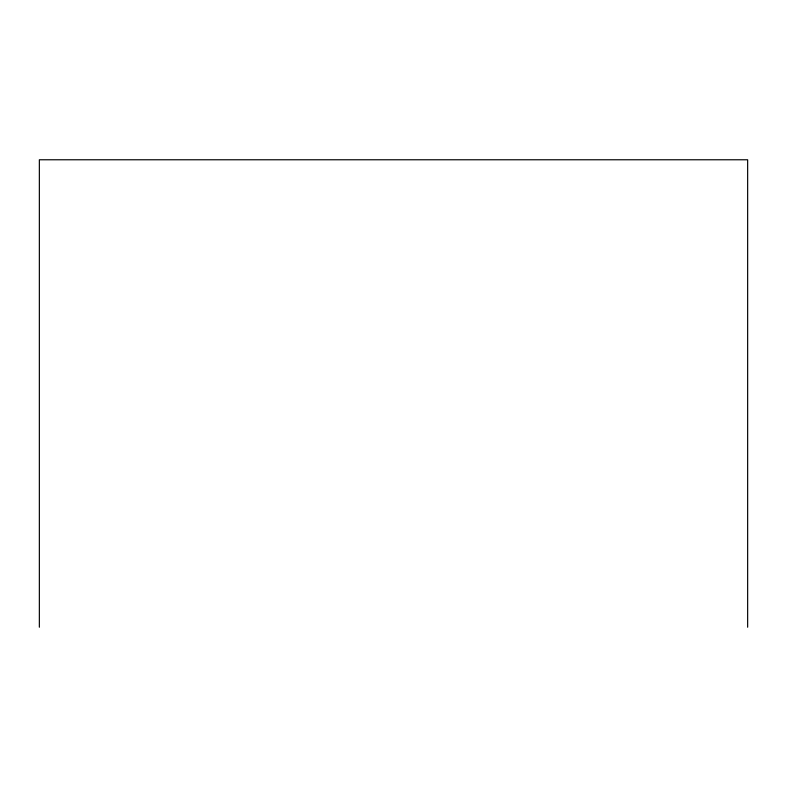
<?xml version="1.0" encoding="UTF-8"?>
<svg xmlns="http://www.w3.org/2000/svg" width="787" height="787" viewBox="0 0 787 787"><rect width="100%" height="100%" fill="white"/><g stroke="black" fill="none" stroke-linecap="round" stroke-linejoin="round"><path stroke-width="1.18" d="M747.65 627.229L747.65 159.771L39.35 159.771L39.35 627.229"/></g></svg>
